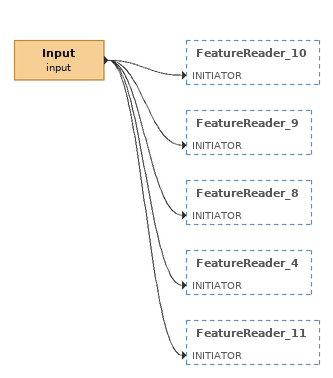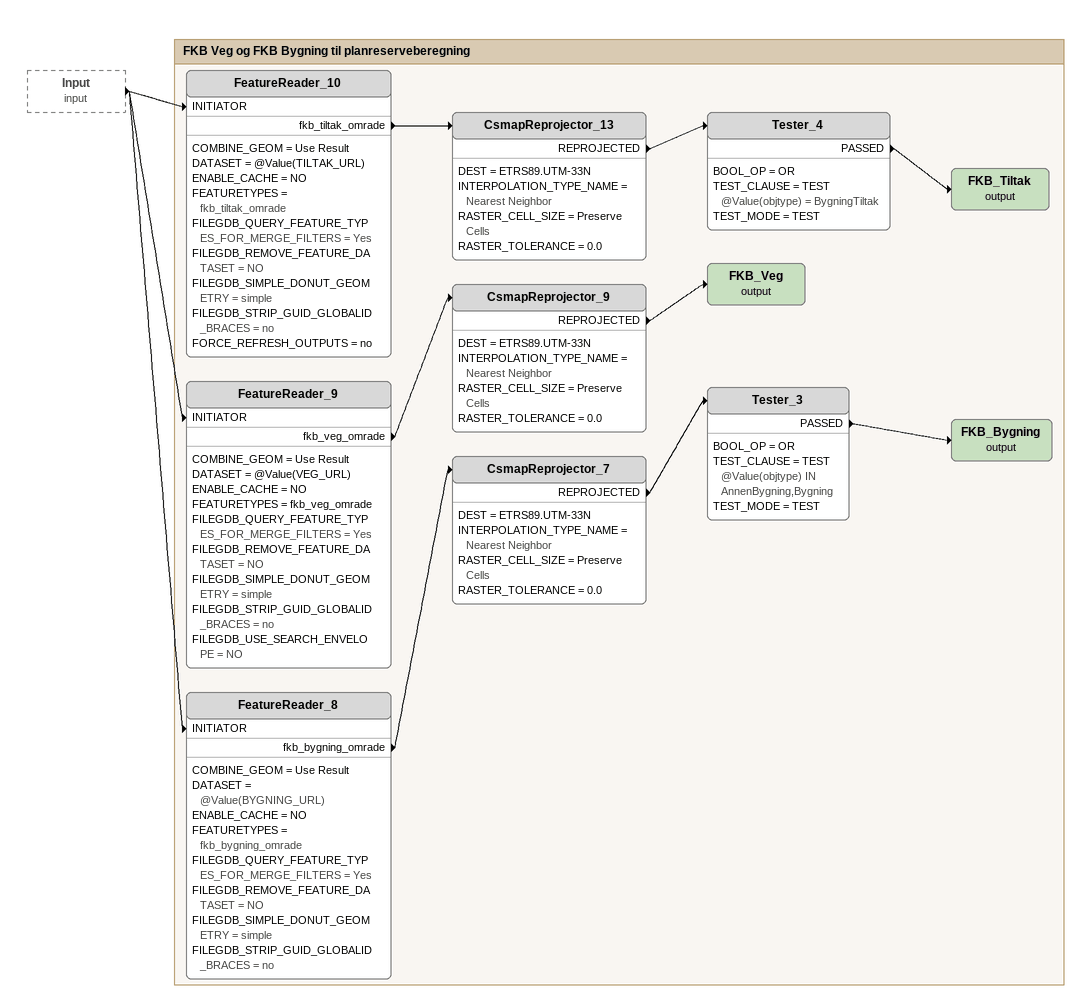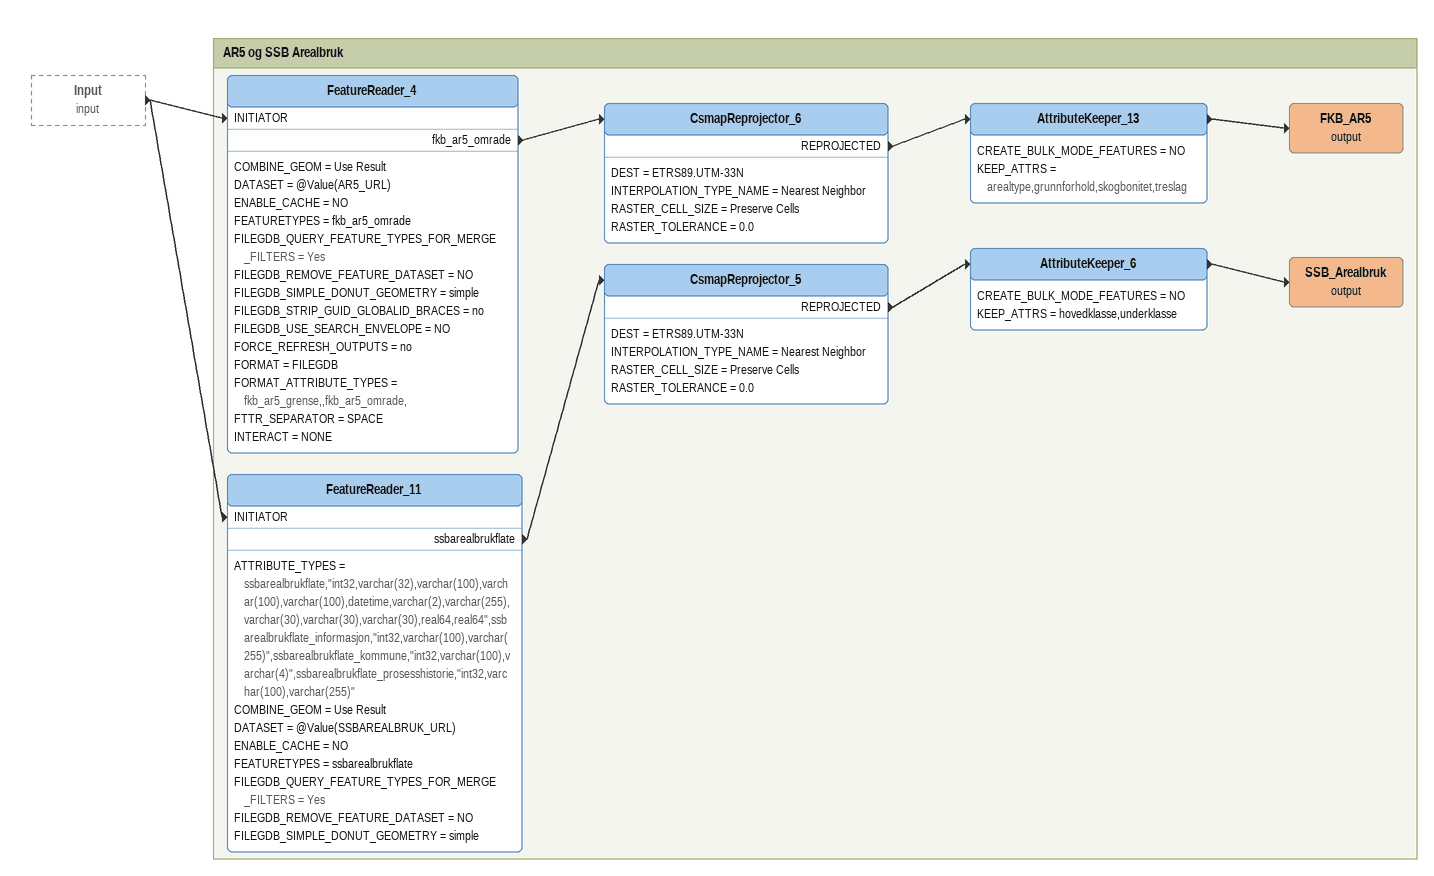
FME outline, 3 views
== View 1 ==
Input (input)
    -> FeatureReader_10 [INITIATOR]
    -> FeatureReader_9 [INITIATOR]
    -> FeatureReader_8 [INITIATOR]
    -> FeatureReader_4 [INITIATOR]
    -> FeatureReader_11 [INITIATOR]

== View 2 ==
Input (input) [outside]
    -> FeatureReader_10 [INITIATOR]
    -> FeatureReader_9 [INITIATOR]
    -> FeatureReader_8 [INITIATOR]

Bookmark: FKB Veg og FKB Bygning til planreserveberegning
FeatureReader_10
    COMBINE_GEOM = Use Result
    DATASET = @Value(TILTAK_URL)
    ENABLE_CACHE = NO
    FEATURETYPES = fkb_tiltak_omrade
    FILEGDB_QUERY_FEATURE_TYPES_FOR_MERGE_FILTERS = Yes
    FILEGDB_REMOVE_FEATURE_DATASET = NO
    FILEGDB_SIMPLE_DONUT_GEOMETRY = simple
    FILEGDB_STRIP_GUID_GLOBALID_BRACES = no
    FORCE_REFRESH_OUTPUTS = no
    fkb_tiltak_omrade -> CsmapReprojector_13
CsmapReprojector_13
    DEST = ETRS89.UTM-33N
    INTERPOLATION_TYPE_NAME = Nearest Neighbor
    RASTER_CELL_SIZE = Preserve Cells
    RASTER_TOLERANCE = 0.0
    REPROJECTED -> Tester_4
Tester_4
    BOOL_OP = OR
    TEST_CLAUSE = TEST @Value(objtype) = BygningTiltak
    TEST_MODE = TEST
    PASSED -> FKB_Tiltak (output)
FKB_Tiltak (output)
FeatureReader_9
    COMBINE_GEOM = Use Result
    DATASET = @Value(VEG_URL)
    ENABLE_CACHE = NO
    FEATURETYPES = fkb_veg_omrade
    FILEGDB_QUERY_FEATURE_TYPES_FOR_MERGE_FILTERS = Yes
    FILEGDB_REMOVE_FEATURE_DATASET = NO
    FILEGDB_SIMPLE_DONUT_GEOMETRY = simple
    FILEGDB_STRIP_GUID_GLOBALID_BRACES = no
    FILEGDB_USE_SEARCH_ENVELOPE = NO
    fkb_veg_omrade -> CsmapReprojector_9
CsmapReprojector_9
    DEST = ETRS89.UTM-33N
    INTERPOLATION_TYPE_NAME = Nearest Neighbor
    RASTER_CELL_SIZE = Preserve Cells
    RASTER_TOLERANCE = 0.0
    REPROJECTED -> FKB_Veg (output)
FKB_Veg (output)
FeatureReader_8
    COMBINE_GEOM = Use Result
    DATASET = @Value(BYGNING_URL)
    ENABLE_CACHE = NO
    FEATURETYPES = fkb_bygning_omrade
    FILEGDB_QUERY_FEATURE_TYPES_FOR_MERGE_FILTERS = Yes
    FILEGDB_REMOVE_FEATURE_DATASET = NO
    FILEGDB_SIMPLE_DONUT_GEOMETRY = simple
    FILEGDB_STRIP_GUID_GLOBALID_BRACES = no
    fkb_bygning_omrade -> CsmapReprojector_7
CsmapReprojector_7
    DEST = ETRS89.UTM-33N
    INTERPOLATION_TYPE_NAME = Nearest Neighbor
    RASTER_CELL_SIZE = Preserve Cells
    RASTER_TOLERANCE = 0.0
    REPROJECTED -> Tester_3
Tester_3
    BOOL_OP = OR
    TEST_CLAUSE = TEST @Value(objtype) IN AnnenBygning,Bygning
    TEST_MODE = TEST
    PASSED -> FKB_Bygning (output)
FKB_Bygning (output)

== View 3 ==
Input (input) [outside]
    -> FeatureReader_4 [INITIATOR]
    -> FeatureReader_11 [INITIATOR]

Bookmark: AR5 og SSB Arealbruk
FeatureReader_4
    COMBINE_GEOM = Use Result
    DATASET = @Value(AR5_URL)
    ENABLE_CACHE = NO
    FEATURETYPES = fkb_ar5_omrade
    FILEGDB_QUERY_FEATURE_TYPES_FOR_MERGE_FILTERS = Yes
    FILEGDB_REMOVE_FEATURE_DATASET = NO
    FILEGDB_SIMPLE_DONUT_GEOMETRY = simple
    FILEGDB_STRIP_GUID_GLOBALID_BRACES = no
    FILEGDB_USE_SEARCH_ENVELOPE = NO
    FORCE_REFRESH_OUTPUTS = no
    FORMAT = FILEGDB
    FORMAT_ATTRIBUTE_TYPES = fkb_ar5_grense,,fkb_ar5_omrade,
    FTTR_SEPARATOR = SPACE
    INTERACT = NONE
    fkb_ar5_omrade -> CsmapReprojector_6
CsmapReprojector_6
    DEST = ETRS89.UTM-33N
    INTERPOLATION_TYPE_NAME = Nearest Neighbor
    RASTER_CELL_SIZE = Preserve Cells
    RASTER_TOLERANCE = 0.0
    REPROJECTED -> AttributeKeeper_13
AttributeKeeper_13
    CREATE_BULK_MODE_FEATURES = NO
    KEEP_ATTRS = arealtype,grunnforhold,skogbonitet,treslag
    -> FKB_AR5 (output)
FKB_AR5 (output)
FeatureReader_11
    ATTRIBUTE_TYPES = ssbarealbrukflate,"int32,varchar(32),varchar(100),varchar(100),varchar(100),datetime,varchar(2),varchar(255),varchar(30),varchar(30),varchar(30),real64,real64",ssbarealbrukflate_informasjon,"int32,varchar(100),varchar(255)",ssbarealbrukflate_kommune,"int32,varchar(100),varchar(4)",ssbarealbrukflate_prosesshistorie,"int32,varchar(100),varchar(255)"
    COMBINE_GEOM = Use Result
    DATASET = @Value(SSBAREALBRUK_URL)
    ENABLE_CACHE = NO
    FEATURETYPES = ssbarealbrukflate
    FILEGDB_QUERY_FEATURE_TYPES_FOR_MERGE_FILTERS = Yes
    FILEGDB_REMOVE_FEATURE_DATASET = NO
    FILEGDB_SIMPLE_DONUT_GEOMETRY = simple
    ssbarealbrukflate -> CsmapReprojector_5
CsmapReprojector_5
    DEST = ETRS89.UTM-33N
    INTERPOLATION_TYPE_NAME = Nearest Neighbor
    RASTER_CELL_SIZE = Preserve Cells
    RASTER_TOLERANCE = 0.0
    REPROJECTED -> AttributeKeeper_6
AttributeKeeper_6
    CREATE_BULK_MODE_FEATURES = NO
    KEEP_ATTRS = hovedklasse,underklasse
    -> SSB_Arealbruk (output)
SSB_Arealbruk (output)
